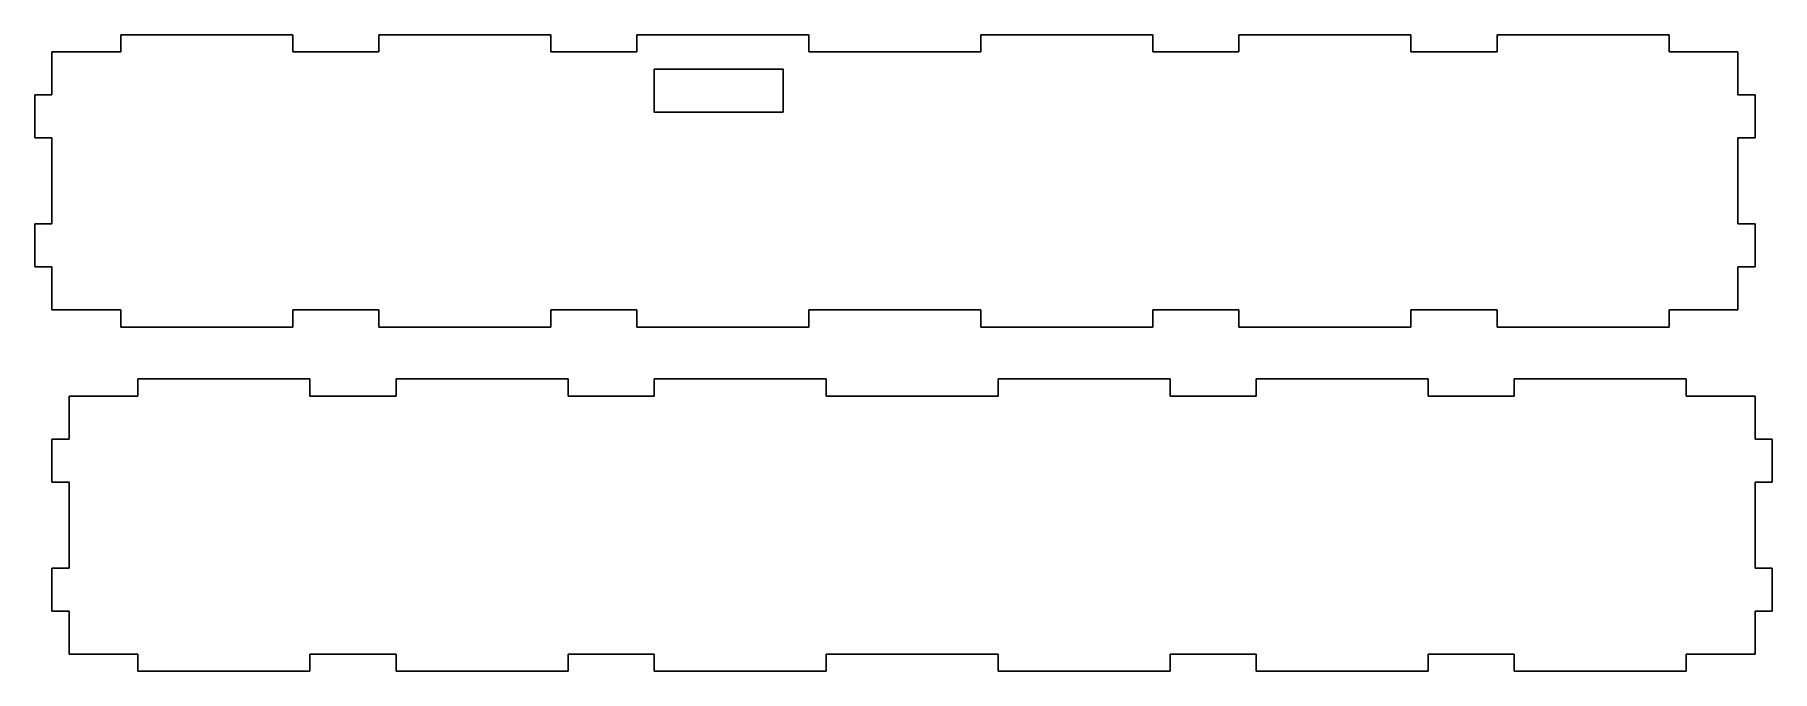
# Model space of a CAD drawing. Header units: millimetres. Extents: x 508 to 710, y 710 to 784.
import ezdxf

# ---------------------------------------------------------------- set-up
doc = ezdxf.new("R2010")
doc.units = ezdxf.units.MM
doc.layers.get('0').update_dxf_attribs({"linetype": 'CONTINUOUS', "lineweight": 25})

msp = doc.modelspace()

# ---------------------------------------------------------------- linework, layer by layer
for p, q in [((518, 782), (518, 784)), ((518, 784), (538, 784)), ((538, 784), (538, 782)), ((548, 782), (548, 784)), ((548, 784), (568, 784)), ((568, 784), (568, 782)), ((578, 782), (578, 784)), ((578, 784), (598, 784)), ((598, 784), (598, 782)), ((638, 784), (618, 784)), ((618, 784), (618, 782)), ((638, 782), (638, 784)), ((668, 784), (648, 784)), ((648, 784), (648, 782)), ((668, 782), (668, 784)), ((678, 782), (678, 784)), ((678, 784), (698, 784)), ((698, 784), (698, 782)), ((510, 782), (510, 777)), ((510, 782), (518, 782)), ((538, 782), (548, 782)), ((568, 782), (578, 782)), ((598, 782), (618, 782)), ((648, 782), (638, 782)), ((668, 782), (678, 782)), ((698, 782), (706, 782)), ((706, 782), (706, 777)), ((510, 777), (508, 777)), ((508, 777), (508, 772)), ((706, 777), (708, 777)), ((708, 777), (708, 772)), ((508, 772), (510, 772)), ((510, 772), (510, 762)), ((708, 772), (706, 772)), ((706, 772), (706, 762)), ((508, 757), (508, 762)), ((508, 762), (510, 762)), ((708, 762), (706, 762)), ((708, 757), (708, 762)), ((510, 757), (508, 757)), ((510, 752), (510, 757)), ((706, 752), (706, 757)), ((706, 757), (708, 757)), ((510, 752), (518, 752)), ((518, 752), (518, 750)), ((538, 750), (538, 752)), ((538, 752), (548, 752)), ((548, 752), (548, 750)), ((568, 750), (568, 752)), ((568, 752), (578, 752)), ((578, 752), (578, 750)), ((598, 750), (598, 752)), ((598, 752), (618, 752)), ((618, 750), (618, 752)), ((648, 752), (638, 752)), ((638, 752), (638, 750)), ((648, 750), (648, 752)), ((668, 752), (678, 752)), ((668, 752), (668, 750)), ((678, 752), (678, 750)), ((698, 750), (698, 752)), ((698, 752), (706, 752)), ((518, 750), (538, 750)), ((548, 750), (568, 750)), ((578, 750), (598, 750)), ((638, 750), (618, 750)), ((668, 750), (648, 750)), ((678, 750), (698, 750)), ((520, 742), (520, 744)), ((520, 744), (540, 744)), ((540, 744), (540, 742)), ((550, 742), (550, 744)), ((550, 744), (570, 744)), ((570, 744), (570, 742)), ((580, 742), (580, 744)), ((580, 744), (600, 744)), ((600, 744), (600, 742)), ((640, 744), (620, 744)), ((620, 744), (620, 742)), ((640, 742), (640, 744)), ((670, 744), (650, 744)), ((650, 744), (650, 742)), ((670, 742), (670, 744)), ((680, 742), (680, 744)), ((680, 744), (700, 744)), ((700, 744), (700, 742)), ((512, 742), (512, 737)), ((512, 742), (520, 742)), ((540, 742), (550, 742)), ((570, 742), (580, 742)), ((600, 742), (620, 742)), ((650, 742), (640, 742)), ((670, 742), (680, 742)), ((700, 742), (708, 742)), ((708, 742), (708, 737)), ((512, 737), (510, 737)), ((510, 737), (510, 732)), ((708, 737), (710, 737)), ((710, 737), (710, 732)), ((510, 732), (512, 732)), ((512, 732), (512, 722)), ((710, 732), (708, 732)), ((708, 732), (708, 722)), ((510, 717), (510, 722)), ((510, 722), (512, 722)), ((710, 722), (708, 722)), ((710, 717), (710, 722)), ((512, 717), (510, 717)), ((512, 712), (512, 717)), ((708, 712), (708, 717)), ((708, 717), (710, 717)), ((512, 712), (520, 712)), ((520, 712), (520, 710)), ((540, 710), (540, 712)), ((540, 712), (550, 712)), ((550, 712), (550, 710)), ((570, 710), (570, 712)), ((570, 712), (580, 712)), ((580, 712), (580, 710)), ((600, 710), (600, 712)), ((600, 712), (620, 712)), ((620, 710), (620, 712)), ((650, 712), (640, 712)), ((640, 712), (640, 710)), ((650, 710), (650, 712)), ((670, 712), (680, 712)), ((670, 712), (670, 710)), ((680, 712), (680, 710)), ((700, 710), (700, 712)), ((700, 712), (708, 712)), ((520, 710), (540, 710)), ((550, 710), (570, 710)), ((580, 710), (600, 710)), ((640, 710), (620, 710)), ((670, 710), (650, 710)), ((680, 710), (700, 710))]:
    msp.add_line(p, q)
msp.add_lwpolyline([(580, 780), (595, 780), (595, 775), (580, 775)], close=True)

doc.saveas('drawing.dxf')
